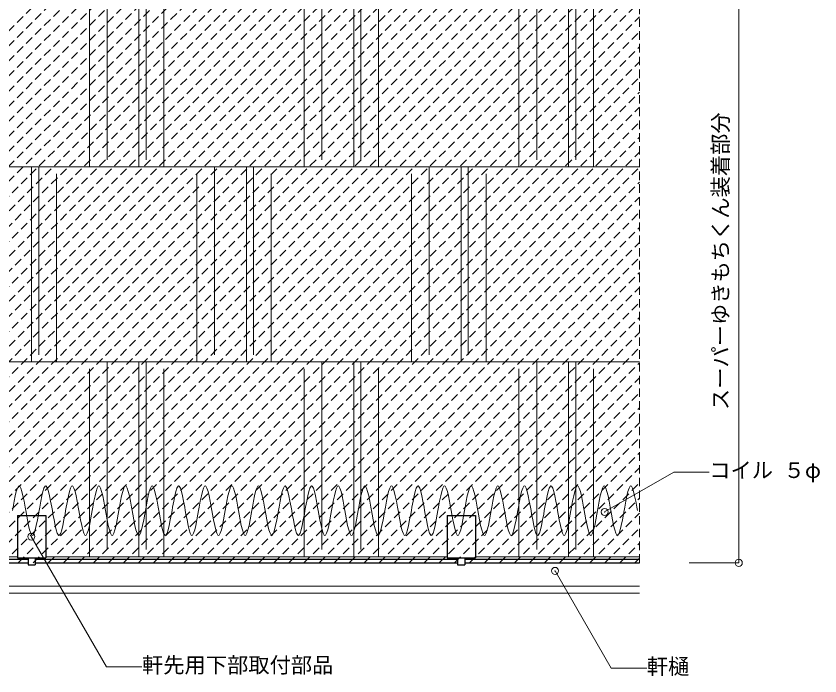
# Model space of a CAD drawing. Units: millimetres, scale not verified. Extents: x -2100 to 4081, y -1485 to 2737.
# Drawn here: x -1172 to -38, y -450 to 481 of the extents above; entities that cross this region are included whole.
import ezdxf
from ezdxf.enums import TextEntityAlignment as Align

# ---------------------------------------------------------------- set-up
doc = ezdxf.new("R2010")
doc.units = ezdxf.units.MM
doc.header["$LTSCALE"] = 10
doc.header["$PDMODE"] = 32
doc.header["$PDSIZE"] = 10
doc.linetypes.add('DASHED1', pattern=[1.8, 1.2, -0.6])
for name, color, linetype, lineweight in [('0-2', 5, 'Continuous', 9), ('0-4', 5, 'Continuous', 9), ('0-5', 6, 'Continuous', 9), ('0-6', 5, 'DASHED1', 9), ('0-7', 5, 'Continuous', 9), ('0-8', 5, 'Continuous', 9), ('0-9', 2, 'Continuous', 25)]:
    doc.layers.add(name, color=color, linetype=linetype, lineweight=lineweight)
doc.styles.add('ＭＳ ゴシック', font='')
doc.styles.get('ＭＳ ゴシック').set_extended_font_data('MS Gothic')

msp = doc.modelspace()

# ---------------------------------------------------------------- linework, layer by layer
at = {"layer": '0-2'}
for p, q in [((-1068.88, 268.23), (-1068.88, 533.23)), ((-1043.88, 278.23), (-1043.88, 543.23)), ((-998.88, 268.23), (-998.88, 543.23)), ((-988.88, 278.23), (-988.88, 543.23)), ((-963.88, 268.23), (-963.88, 533.23)), ((-765.88, 268.23), (-765.88, 533.23)), ((-740.88, 278.23), (-740.88, 543.23)), ((-695.88, 268.23), (-695.88, 543.23)), ((-685.88, 278.23), (-685.88, 543.23)), ((-660.88, 268.23), (-660.88, 533.23)), ((-462.88, 268.23), (-462.88, 533.23)), ((-437.88, 278.23), (-437.88, 543.23)), ((-392.88, 268.23), (-392.88, 543.23)), ((-382.88, 278.23), (-382.88, 543.23)), ((-357.88, 268.23), (-357.88, 533.23)), ((-1717.88, 268.23), (-292.88, 268.23)), ((-1150.38, -6.77), (-1150.38, 268.23)), ((-1140.38, 3.23), (-1140.38, 268.23)), ((-892.38, 3.23), (-892.38, 268.23)), ((-847.38, -6.77), (-847.38, 268.23)), ((-837.38, 3.23), (-837.38, 268.23)), ((-589.38, 3.23), (-589.38, 268.23)), ((-544.38, -6.77), (-544.38, 268.23)), ((-534.38, 3.23), (-534.38, 268.23)), ((-1115.38, -6.77), (-1115.38, 258.23)), ((-917.38, -6.77), (-917.38, 258.23)), ((-812.38, -6.77), (-812.38, 258.23)), ((-614.38, -6.77), (-614.38, 258.23)), ((-509.38, -6.77), (-509.38, 258.23)), ((-1717.88, -6.77), (-292.88, -6.77)), ((-1043.88, -271.77), (-1043.88, -6.77)), ((-998.88, -281.77), (-998.88, -6.77)), ((-988.88, -271.77), (-988.88, -6.77)), ((-740.88, -271.77), (-740.88, -6.77)), ((-695.88, -281.77), (-695.88, -6.77)), ((-685.88, -271.77), (-685.88, -6.77)), ((-437.88, -271.77), (-437.88, -6.77)), ((-392.88, -281.77), (-392.88, -6.77)), ((-382.88, -271.77), (-382.88, -6.77)), ((-1068.88, -281.77), (-1068.88, -16.77)), ((-963.88, -281.77), (-963.88, -16.77)), ((-765.88, -281.77), (-765.88, -16.77)), ((-660.88, -281.77), (-660.88, -16.77)), ((-462.88, -281.77), (-462.88, -16.77)), ((-357.88, -281.77), (-357.88, -16.77)), ((-1717.88, -281.77), (-1170.38, -281.77)), ((-1130.38, -281.77), (-564.38, -281.77)), ((-524.38, -281.77), (-292.88, -281.77)), ((-1717.88, -323.37), (-292.88, -323.37)), ((-1717.88, -333.37), (-292.88, -333.37))]:
    msp.add_line(p, q, dxfattribs=at)
at = {"layer": '0-4'}
for p, q in [((-342.02, -218.6), (-244.48, -162.29)), ((-244.48, -162.29), (-194.48, -162.29)), ((-1150.74, -253.37), (-1044.66, -437.12)), ((-411.99, -301.75), (-332.68, -439.12)), ((-1044.66, -437.12), (-994.66, -437.12)), ((-332.68, -439.12), (-282.68, -439.12))]:
    msp.add_line(p, q, dxfattribs=at)
for p in [(-342.02, -218.6), (-1150.74, -253.37), (-411.99, -301.75)]:
    msp.add_point(p, dxfattribs=at)
at = {"layer": '0-5'}
for p, q in [((-152.88, 558.23), (-152.88, -290.37)), ((-152.88, -290.37), (-222.88, -290.37))]:
    msp.add_line(p, q, dxfattribs=at)
at = {"layer": '0-5', "color": 2}
msp.add_point((-152.88, -290.37), dxfattribs=at)
at = {"layer": '0-6'}
for p, q in [((-292.88, -290.37), (-292.88, 558.23)), ((-1717.88, -287.52), (-877.14, 553.23)), ((-1717.88, -266.3), (-898.35, 553.23)), ((-1717.88, -245.09), (-919.56, 553.23)), ((-1717.88, -223.88), (-940.78, 553.23)), ((-1717.88, -202.66), (-961.99, 553.23)), ((-1717.88, -181.45), (-983.2, 553.23)), ((-1717.88, -160.24), (-1004.42, 553.23)), ((-1717.88, -139.02), (-1025.63, 553.23)), ((-1717.88, -117.81), (-1046.84, 553.23)), ((-1717.88, -96.6), (-1068.06, 553.23)), ((-1717.88, -75.39), (-1089.27, 553.23)), ((-1699.52, -290.37), (-855.92, 553.23)), ((-1678.31, -290.37), (-834.71, 553.23)), ((-1657.1, -290.37), (-813.5, 553.23)), ((-1635.88, -290.37), (-792.28, 553.23)), ((-1614.67, -290.37), (-771.07, 553.23)), ((-1593.46, -290.37), (-749.86, 553.23)), ((-1572.24, -290.37), (-728.64, 553.23)), ((-1551.03, -290.37), (-707.43, 553.23)), ((-1529.82, -290.37), (-686.22, 553.23)), ((-1508.6, -290.37), (-665, 553.23)), ((-1487.39, -290.37), (-643.79, 553.23)), ((-1466.18, -290.37), (-622.58, 553.23)), ((-1444.96, -290.37), (-601.36, 553.23)), ((-1423.75, -290.37), (-580.15, 553.23)), ((-1402.54, -290.37), (-558.94, 553.23)), ((-1381.33, -290.37), (-537.73, 553.23)), ((-1360.11, -290.37), (-516.51, 553.23)), ((-1338.9, -290.37), (-495.3, 553.23)), ((-1317.69, -290.37), (-474.09, 553.23)), ((-1296.47, -290.37), (-452.87, 553.23)), ((-1275.26, -290.37), (-431.66, 553.23)), ((-1254.05, -290.37), (-410.45, 553.23)), ((-1232.83, -290.37), (-389.23, 553.23)), ((-1211.62, -290.37), (-368.02, 553.23)), ((-1190.41, -290.37), (-346.81, 553.23)), ((-1169.19, -290.37), (-325.59, 553.23)), ((-1147.98, -290.37), (-304.38, 553.23)), ((-1126.77, -290.37), (-292.88, 543.51)), ((-1105.55, -290.37), (-292.88, 522.3)), ((-1084.34, -290.37), (-292.88, 501.09)), ((-1063.13, -290.37), (-292.88, 479.87)), ((-1041.91, -290.37), (-292.88, 458.66)), ((-1020.7, -290.37), (-292.88, 437.45)), ((-999.49, -290.37), (-292.88, 416.23)), ((-978.27, -290.37), (-292.88, 395.02)), ((-957.06, -290.37), (-292.88, 373.81)), ((-935.85, -290.37), (-292.88, 352.59)), ((-914.63, -290.37), (-292.88, 331.38)), ((-893.42, -290.37), (-292.88, 310.17)), ((-872.21, -290.37), (-292.88, 288.95)), ((-850.99, -290.37), (-292.88, 267.74)), ((-829.78, -290.37), (-292.88, 246.53)), ((-808.57, -290.37), (-292.88, 225.32)), ((-787.36, -290.37), (-292.88, 204.1)), ((-766.14, -290.37), (-292.88, 182.89)), ((-744.93, -290.37), (-292.88, 161.68)), ((-723.72, -290.37), (-292.88, 140.46)), ((-702.5, -290.37), (-292.88, 119.25)), ((-681.29, -290.37), (-292.88, 98.04)), ((-660.08, -290.37), (-292.88, 76.82)), ((-638.86, -290.37), (-292.88, 55.61)), ((-617.65, -290.37), (-292.88, 34.4)), ((-596.44, -290.37), (-292.88, 13.18)), ((-575.22, -290.37), (-292.88, -8.03)), ((-554.01, -290.37), (-292.88, -29.24)), ((-532.8, -290.37), (-292.88, -50.46)), ((-511.58, -290.37), (-292.88, -71.67)), ((-490.37, -290.37), (-292.88, -92.88)), ((-469.16, -290.37), (-292.88, -114.1)), ((-447.94, -290.37), (-292.88, -135.31)), ((-426.73, -290.37), (-292.88, -156.52)), ((-405.52, -290.37), (-292.88, -177.74)), ((-384.3, -290.37), (-292.88, -198.95)), ((-363.09, -290.37), (-292.88, -220.16)), ((-341.88, -290.37), (-292.88, -241.38)), ((-320.66, -290.37), (-292.88, -262.59)), ((-299.45, -290.37), (-292.88, -283.8))]:
    msp.add_line(p, q, dxfattribs=at)
at = {"layer": '0-7', "color": 2, "lineweight": 25}
for p, q in [((-1717.88, -285.37), (-1155.38, -285.37)), ((-1717.88, -290.37), (-1155.38, -290.37)), ((-1145.38, -285.37), (-549.38, -285.37)), ((-1145.38, -290.37), (-549.38, -290.37)), ((-539.38, -285.37), (-292.88, -285.37)), ((-539.38, -290.37), (-292.88, -290.37))]:
    msp.add_line(p, q, dxfattribs=at)
at = {"layer": '0-8'}
for points in [[(-1177.37, -216.77), (-1176.48, -211.84), (-1174.96, -203.6), (-1173.44, -196.07), (-1171.92, -189.69), (-1170.39, -184.93), (-1168.87, -182.22), (-1167.99, -181.77), (-1167.1, -182.22), (-1165.58, -184.93), (-1164.06, -189.69), (-1162.54, -196.07), (-1161.01, -203.6), (-1159.49, -211.84), (-1158.61, -216.77)], [(-1139.85, -216.77), (-1138.97, -211.84), (-1137.45, -203.6), (-1135.92, -196.07), (-1134.4, -189.69), (-1132.88, -184.93), (-1131.36, -182.22), (-1130.47, -181.77), (-1129.59, -182.22), (-1128.07, -184.93), (-1126.55, -189.69), (-1125.02, -196.07), (-1123.5, -203.6), (-1121.98, -211.84), (-1121.1, -216.77)], [(-1102.34, -216.77), (-1101.46, -211.84), (-1099.93, -203.6), (-1098.41, -196.07), (-1096.89, -189.69), (-1095.37, -184.93), (-1093.84, -182.22), (-1092.96, -181.77), (-1092.08, -182.22), (-1090.56, -184.93), (-1089.03, -189.69), (-1087.51, -196.07), (-1085.99, -203.6), (-1084.47, -211.84), (-1083.58, -216.77)], [(-1064.83, -216.77), (-1063.94, -211.84), (-1062.42, -203.6), (-1060.9, -196.07), (-1059.38, -189.69), (-1057.85, -184.93), (-1056.33, -182.22), (-1055.45, -181.77), (-1054.57, -182.22), (-1053.04, -184.93), (-1051.52, -189.69), (-1050, -196.07), (-1048.48, -203.6), (-1046.95, -211.84), (-1046.07, -216.77)], [(-1027.31, -216.77), (-1026.43, -211.84), (-1024.91, -203.6), (-1023.39, -196.07), (-1021.86, -189.69), (-1020.34, -184.93), (-1018.82, -182.22), (-1017.94, -181.77), (-1017.05, -182.22), (-1015.53, -184.93), (-1014.01, -189.69), (-1012.49, -196.07), (-1010.96, -203.6), (-1009.44, -211.84), (-1008.56, -216.77)], [(-989.8, -216.77), (-988.92, -211.84), (-987.4, -203.6), (-985.87, -196.07), (-984.35, -189.69), (-982.83, -184.93), (-981.31, -182.22), (-980.42, -181.77), (-979.54, -182.22), (-978.02, -184.93), (-976.5, -189.69), (-974.97, -196.07), (-973.45, -203.6), (-971.93, -211.84), (-971.04, -216.77)], [(-952.29, -216.77), (-951.41, -211.84), (-949.88, -203.6), (-948.36, -196.07), (-946.84, -189.69), (-945.32, -184.93), (-943.79, -182.22), (-942.91, -181.77), (-942.03, -182.22), (-940.5, -184.93), (-938.98, -189.69), (-937.46, -196.07), (-935.94, -203.6), (-934.41, -211.84), (-933.53, -216.77)], [(-914.78, -216.77), (-913.89, -211.84), (-912.37, -203.6), (-910.85, -196.07), (-909.33, -189.69), (-907.8, -184.93), (-906.28, -182.22), (-905.4, -181.77), (-904.51, -182.22), (-902.99, -184.93), (-901.47, -189.69), (-899.95, -196.07), (-898.42, -203.6), (-896.9, -211.84), (-896.02, -216.77)], [(-877.26, -216.77), (-876.38, -211.84), (-874.86, -203.6), (-873.33, -196.07), (-871.81, -189.69), (-870.29, -184.93), (-868.77, -182.22), (-867.88, -181.77), (-867, -182.22), (-865.48, -184.93), (-863.96, -189.69), (-862.43, -196.07), (-860.91, -203.6), (-859.39, -211.84), (-858.51, -216.77)], [(-839.75, -216.77), (-838.87, -211.84), (-837.34, -203.6), (-835.82, -196.07), (-834.3, -189.69), (-832.78, -184.93), (-831.25, -182.22), (-830.37, -181.77), (-829.49, -182.22), (-827.97, -184.93), (-826.44, -189.69), (-824.92, -196.07), (-823.4, -203.6), (-821.88, -211.84), (-820.99, -216.77)], [(-802.24, -216.77), (-801.35, -211.84), (-799.83, -203.6), (-798.31, -196.07), (-796.79, -189.69), (-795.26, -184.93), (-793.74, -182.22), (-792.86, -181.77), (-791.98, -182.22), (-790.45, -184.93), (-788.93, -189.69), (-787.41, -196.07), (-785.89, -203.6), (-784.36, -211.84), (-783.48, -216.77)], [(-764.72, -216.77), (-763.84, -211.84), (-762.32, -203.6), (-760.8, -196.07), (-759.27, -189.69), (-757.75, -184.93), (-756.23, -182.22), (-755.35, -181.77), (-754.46, -182.22), (-752.94, -184.93), (-751.42, -189.69), (-749.9, -196.07), (-748.37, -203.6), (-746.85, -211.84), (-745.97, -216.77)], [(-727.21, -216.77), (-726.33, -211.84), (-724.81, -203.6), (-723.28, -196.07), (-721.76, -189.69), (-720.24, -184.93), (-718.72, -182.22), (-717.83, -181.77), (-716.95, -182.22), (-715.43, -184.93), (-713.9, -189.69), (-712.38, -196.07), (-710.86, -203.6), (-709.34, -211.84), (-708.45, -216.77)], [(-689.7, -216.77), (-688.82, -211.84), (-687.29, -203.6), (-685.77, -196.07), (-684.25, -189.69), (-682.73, -184.93), (-681.2, -182.22), (-680.32, -181.77), (-679.44, -182.22), (-677.91, -184.93), (-676.39, -189.69), (-674.87, -196.07), (-673.35, -203.6), (-671.82, -211.84), (-670.94, -216.77)], [(-652.19, -216.77), (-651.3, -211.84), (-649.78, -203.6), (-648.26, -196.07), (-646.73, -189.69), (-645.21, -184.93), (-643.69, -182.22), (-642.81, -181.77), (-641.92, -182.22), (-640.4, -184.93), (-638.88, -189.69), (-637.36, -196.07), (-635.83, -203.6), (-634.31, -211.84), (-633.43, -216.77)], [(-614.67, -216.77), (-613.79, -211.84), (-612.27, -203.6), (-610.74, -196.07), (-609.22, -189.69), (-607.7, -184.93), (-606.18, -182.22), (-605.29, -181.77), (-604.41, -182.22), (-602.89, -184.93), (-601.37, -189.69), (-599.84, -196.07), (-598.32, -203.6), (-596.8, -211.84), (-595.92, -216.77)], [(-577.16, -216.77), (-576.28, -211.84), (-574.75, -203.6), (-573.23, -196.07), (-571.71, -189.69), (-570.19, -184.93), (-568.66, -182.22), (-567.78, -181.77), (-566.9, -182.22), (-565.38, -184.93), (-563.85, -189.69), (-562.33, -196.07), (-560.81, -203.6), (-559.29, -211.84), (-558.4, -216.77)], [(-539.65, -216.77), (-538.76, -211.84), (-537.24, -203.6), (-535.72, -196.07), (-534.2, -189.69), (-532.67, -184.93), (-531.15, -182.22), (-530.27, -181.77), (-529.39, -182.22), (-527.86, -184.93), (-526.34, -189.69), (-524.82, -196.07), (-523.3, -203.6), (-521.77, -211.84), (-520.89, -216.77)], [(-502.13, -216.77), (-501.25, -211.84), (-499.73, -203.6), (-498.21, -196.07), (-496.68, -189.69), (-495.16, -184.93), (-493.64, -182.22), (-492.76, -181.77), (-491.87, -182.22), (-490.35, -184.93), (-488.83, -189.69), (-487.31, -196.07), (-485.78, -203.6), (-484.26, -211.84), (-483.38, -216.77)], [(-464.62, -216.77), (-463.74, -211.84), (-462.22, -203.6), (-460.69, -196.07), (-459.17, -189.69), (-457.65, -184.93), (-456.13, -182.22), (-455.24, -181.77), (-454.36, -182.22), (-452.84, -184.93), (-451.31, -189.69), (-449.79, -196.07), (-448.27, -203.6), (-446.75, -211.84), (-445.86, -216.77)], [(-427.11, -216.77), (-426.22, -211.84), (-424.7, -203.6), (-423.18, -196.07), (-421.66, -189.69), (-420.14, -184.93), (-418.61, -182.22), (-417.73, -181.77), (-416.85, -182.22), (-415.32, -184.93), (-413.8, -189.69), (-412.28, -196.07), (-410.76, -203.6), (-409.23, -211.84), (-408.35, -216.77)], [(-389.6, -216.77), (-388.71, -211.84), (-387.19, -203.6), (-385.67, -196.07), (-384.14, -189.69), (-382.62, -184.93), (-381.1, -182.22), (-380.22, -181.77), (-379.33, -182.22), (-377.81, -184.93), (-376.29, -189.69), (-374.77, -196.07), (-373.24, -203.6), (-371.72, -211.84), (-370.84, -216.77)], [(-352.08, -216.77), (-351.2, -211.84), (-349.68, -203.6), (-348.15, -196.07), (-346.63, -189.69), (-345.11, -184.93), (-343.59, -182.22), (-342.7, -181.77), (-341.82, -182.22), (-340.3, -184.93), (-338.78, -189.69), (-337.25, -196.07), (-335.73, -203.6), (-334.21, -211.84), (-333.33, -216.77)], [(-314.57, -216.77), (-313.69, -211.84), (-312.16, -203.6), (-310.64, -196.07), (-309.12, -189.69), (-307.6, -184.93), (-306.07, -182.22), (-305.19, -181.77), (-304.31, -182.22), (-302.79, -184.93), (-301.26, -189.69), (-299.74, -196.07), (-298.22, -203.6), (-296.7, -211.84), (-295.81, -216.77)], [(-1139.85, -216.77), (-1140.74, -221.7), (-1142.26, -229.94), (-1143.78, -237.47), (-1145.3, -243.85), (-1146.83, -248.61), (-1148.35, -251.32), (-1149.23, -251.77), (-1150.11, -251.32), (-1151.64, -248.61), (-1153.16, -243.85), (-1154.68, -237.47), (-1156.2, -229.94), (-1157.73, -221.7), (-1158.61, -216.77)], [(-1102.34, -216.77), (-1103.22, -221.7), (-1104.75, -229.94), (-1106.27, -237.47), (-1107.79, -243.85), (-1109.31, -248.61), (-1110.84, -251.32), (-1111.72, -251.77), (-1112.6, -251.32), (-1114.12, -248.61), (-1115.65, -243.85), (-1117.17, -237.47), (-1118.69, -229.94), (-1120.21, -221.7), (-1121.1, -216.77)], [(-1064.83, -216.77), (-1065.71, -221.7), (-1067.23, -229.94), (-1068.75, -237.47), (-1070.28, -243.85), (-1071.8, -248.61), (-1073.32, -251.32), (-1074.21, -251.77), (-1075.09, -251.32), (-1076.61, -248.61), (-1078.13, -243.85), (-1079.66, -237.47), (-1081.18, -229.94), (-1082.7, -221.7), (-1083.58, -216.77)], [(-1027.31, -216.77), (-1028.2, -221.7), (-1029.72, -229.94), (-1031.24, -237.47), (-1032.76, -243.85), (-1034.29, -248.61), (-1035.81, -251.32), (-1036.69, -251.77), (-1037.58, -251.32), (-1039.1, -248.61), (-1040.62, -243.85), (-1042.14, -237.47), (-1043.67, -229.94), (-1045.19, -221.7), (-1046.07, -216.77)], [(-989.8, -216.77), (-990.68, -221.7), (-992.21, -229.94), (-993.73, -237.47), (-995.25, -243.85), (-996.77, -248.61), (-998.3, -251.32), (-999.18, -251.77), (-1000.06, -251.32), (-1001.58, -248.61), (-1003.11, -243.85), (-1004.63, -237.47), (-1006.15, -229.94), (-1007.67, -221.7), (-1008.56, -216.77)], [(-952.29, -216.77), (-953.17, -221.7), (-954.69, -229.94), (-956.22, -237.47), (-957.74, -243.85), (-959.26, -248.61), (-960.78, -251.32), (-961.67, -251.77), (-962.55, -251.32), (-964.07, -248.61), (-965.59, -243.85), (-967.12, -237.47), (-968.64, -229.94), (-970.16, -221.7), (-971.04, -216.77)], [(-914.78, -216.77), (-915.66, -221.7), (-917.18, -229.94), (-918.7, -237.47), (-920.23, -243.85), (-921.75, -248.61), (-923.27, -251.32), (-924.15, -251.77), (-925.04, -251.32), (-926.56, -248.61), (-928.08, -243.85), (-929.6, -237.47), (-931.13, -229.94), (-932.65, -221.7), (-933.53, -216.77)], [(-877.26, -216.77), (-878.15, -221.7), (-879.67, -229.94), (-881.19, -237.47), (-882.71, -243.85), (-884.24, -248.61), (-885.76, -251.32), (-886.64, -251.77), (-887.52, -251.32), (-889.05, -248.61), (-890.57, -243.85), (-892.09, -237.47), (-893.61, -229.94), (-895.14, -221.7), (-896.02, -216.77)], [(-839.75, -216.77), (-840.63, -221.7), (-842.16, -229.94), (-843.68, -237.47), (-845.2, -243.85), (-846.72, -248.61), (-848.24, -251.32), (-849.13, -251.77), (-850.01, -251.32), (-851.53, -248.61), (-853.06, -243.85), (-854.58, -237.47), (-856.1, -229.94), (-857.62, -221.7), (-858.51, -216.77)], [(-802.24, -216.77), (-803.12, -221.7), (-804.64, -229.94), (-806.16, -237.47), (-807.69, -243.85), (-809.21, -248.61), (-810.73, -251.32), (-811.61, -251.77), (-812.5, -251.32), (-814.02, -248.61), (-815.54, -243.85), (-817.07, -237.47), (-818.59, -229.94), (-820.11, -221.7), (-820.99, -216.77)], [(-764.72, -216.77), (-765.61, -221.7), (-767.13, -229.94), (-768.65, -237.47), (-770.17, -243.85), (-771.7, -248.61), (-773.22, -251.32), (-774.1, -251.77), (-774.99, -251.32), (-776.51, -248.61), (-778.03, -243.85), (-779.55, -237.47), (-781.07, -229.94), (-782.6, -221.7), (-783.48, -216.77)], [(-727.21, -216.77), (-728.09, -221.7), (-729.62, -229.94), (-731.14, -237.47), (-732.66, -243.85), (-734.18, -248.61), (-735.71, -251.32), (-736.59, -251.77), (-737.47, -251.32), (-738.99, -248.61), (-740.52, -243.85), (-742.04, -237.47), (-743.56, -229.94), (-745.08, -221.7), (-745.97, -216.77)], [(-689.7, -216.77), (-690.58, -221.7), (-692.1, -229.94), (-693.63, -237.47), (-695.15, -243.85), (-696.67, -248.61), (-698.19, -251.32), (-699.08, -251.77), (-699.96, -251.32), (-701.48, -248.61), (-703, -243.85), (-704.53, -237.47), (-706.05, -229.94), (-707.57, -221.7), (-708.45, -216.77)], [(-652.19, -216.77), (-653.07, -221.7), (-654.59, -229.94), (-656.11, -237.47), (-657.64, -243.85), (-659.16, -248.61), (-660.68, -251.32), (-661.56, -251.77), (-662.45, -251.32), (-663.97, -248.61), (-665.49, -243.85), (-667.01, -237.47), (-668.54, -229.94), (-670.06, -221.7), (-670.94, -216.77)], [(-614.67, -216.77), (-615.56, -221.7), (-617.08, -229.94), (-618.6, -237.47), (-620.12, -243.85), (-621.65, -248.61), (-623.17, -251.32), (-624.05, -251.77), (-624.93, -251.32), (-626.46, -248.61), (-627.98, -243.85), (-629.5, -237.47), (-631.02, -229.94), (-632.55, -221.7), (-633.43, -216.77)], [(-577.16, -216.77), (-578.04, -221.7), (-579.56, -229.94), (-581.09, -237.47), (-582.61, -243.85), (-584.13, -248.61), (-585.65, -251.32), (-586.54, -251.77), (-587.42, -251.32), (-588.94, -248.61), (-590.47, -243.85), (-591.99, -237.47), (-593.51, -229.94), (-595.03, -221.7), (-595.92, -216.77)], [(-539.65, -216.77), (-540.53, -221.7), (-542.05, -229.94), (-543.57, -237.47), (-545.1, -243.85), (-546.62, -248.61), (-548.14, -251.32), (-549.02, -251.77), (-549.91, -251.32), (-551.43, -248.61), (-552.95, -243.85), (-554.48, -237.47), (-556, -229.94), (-557.52, -221.7), (-558.4, -216.77)], [(-502.13, -216.77), (-503.02, -221.7), (-504.54, -229.94), (-506.06, -237.47), (-507.58, -243.85), (-509.11, -248.61), (-510.63, -251.32), (-511.51, -251.77), (-512.39, -251.32), (-513.92, -248.61), (-515.44, -243.85), (-516.96, -237.47), (-518.48, -229.94), (-520.01, -221.7), (-520.89, -216.77)], [(-464.62, -216.77), (-465.5, -221.7), (-467.03, -229.94), (-468.55, -237.47), (-470.07, -243.85), (-471.59, -248.61), (-473.12, -251.32), (-474, -251.77), (-474.88, -251.32), (-476.4, -248.61), (-477.93, -243.85), (-479.45, -237.47), (-480.97, -229.94), (-482.49, -221.7), (-483.38, -216.77)], [(-427.11, -216.77), (-427.99, -221.7), (-429.51, -229.94), (-431.04, -237.47), (-432.56, -243.85), (-434.08, -248.61), (-435.6, -251.32), (-436.49, -251.77), (-437.37, -251.32), (-438.89, -248.61), (-440.41, -243.85), (-441.94, -237.47), (-443.46, -229.94), (-444.98, -221.7), (-445.86, -216.77)], [(-389.6, -216.77), (-390.48, -221.7), (-392, -229.94), (-393.52, -237.47), (-395.05, -243.85), (-396.57, -248.61), (-398.09, -251.32), (-398.97, -251.77), (-399.86, -251.32), (-401.38, -248.61), (-402.9, -243.85), (-404.42, -237.47), (-405.95, -229.94), (-407.47, -221.7), (-408.35, -216.77)], [(-352.08, -216.77), (-352.97, -221.7), (-354.49, -229.94), (-356.01, -237.47), (-357.53, -243.85), (-359.05, -248.61), (-360.58, -251.32), (-361.46, -251.77), (-362.34, -251.32), (-363.87, -248.61), (-365.39, -243.85), (-366.91, -237.47), (-368.43, -229.94), (-369.96, -221.7), (-370.84, -216.77)], [(-314.57, -216.77), (-315.45, -221.7), (-316.97, -229.94), (-318.5, -237.47), (-320.02, -243.85), (-321.54, -248.61), (-323.06, -251.32), (-323.95, -251.77), (-324.83, -251.32), (-326.35, -248.61), (-327.88, -243.85), (-329.4, -237.47), (-330.92, -229.94), (-332.44, -221.7), (-333.33, -216.77)]]:
    msp.add_lwpolyline(points, dxfattribs=at)
at = {"layer": '0-9'}
for p, q in [((-1170.38, -223.37), (-1170.38, -283.37)), ((-564.38, -223.37), (-524.38, -223.37)), ((-524.38, -223.37), (-524.38, -283.37)), ((-1170.38, -283.37), (-1130.38, -283.37)), ((-1145.38, -283.37), (-1145.38, -293.37)), ((-549.38, -283.37), (-549.38, -293.37)), ((-539.38, -283.37), (-539.38, -293.37)), ((-549.38, -293.37), (-539.38, -293.37))]:
    msp.add_line(p, q, dxfattribs=at)
for points in [[(-1170.38, -223.37), (-1130.38, -223.37), (-1130.38, -283.37)], [(-564.38, -223.37), (-564.38, -283.37), (-524.38, -283.37)], [(-1155.38, -283.37), (-1155.38, -293.37), (-1145.38, -293.37)]]:
    msp.add_lwpolyline(points, dxfattribs=at)

# ---------------------------------------------------------------- texts
at = {"layer": '0-4', "color": 7, "style": 'ＭＳ ゴシック'}
msp.add_text('スーパーゆきもちくん装着部分', height=21.99, rotation=90, dxfattribs=at).set_placement((-161.05, -74.83), align=Align.BOTTOM_LEFT)
for s, p in [('コイル ５φ', (-194.48, -177.29)), ('軒先用下部取付部品', (-994.66, -452.12)), ('軒樋', (-282.68, -454.12))]:
    msp.add_text(s, height=21.99, dxfattribs=at).set_placement(p, align=Align.BOTTOM_LEFT)

doc.saveas('drawing.dxf')
